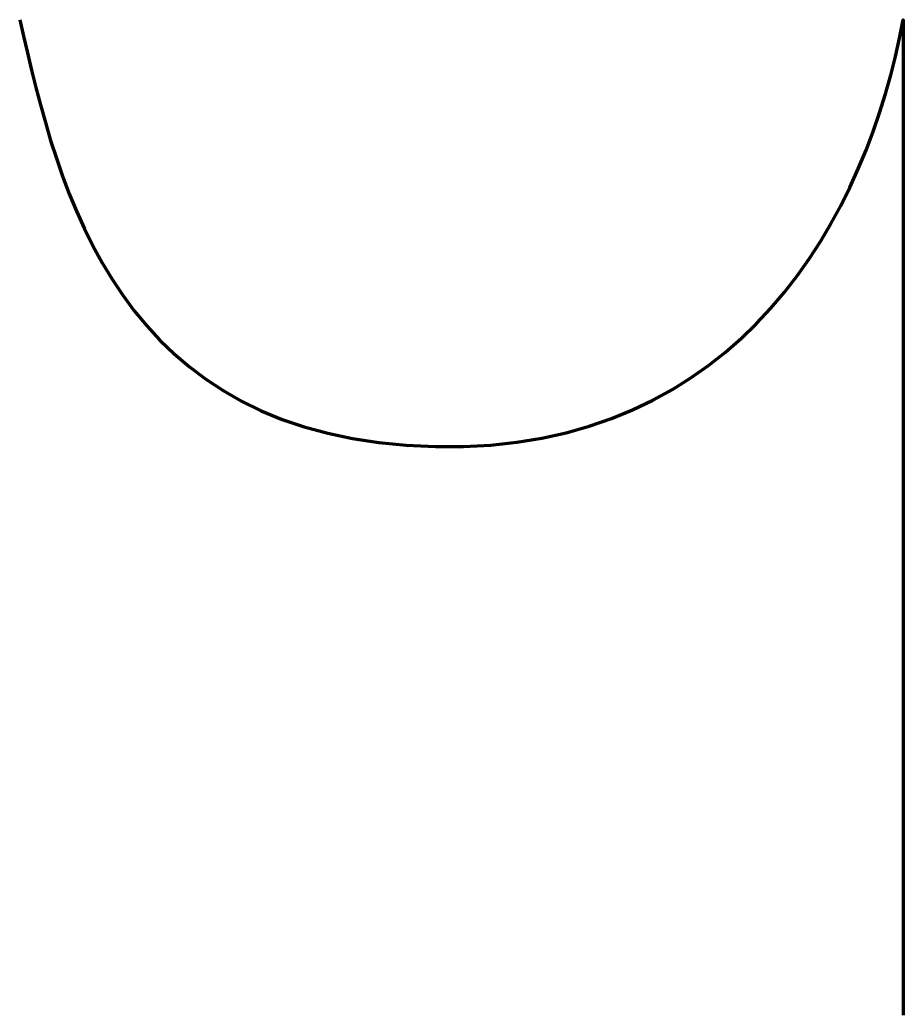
# Model space of a CAD drawing. Extents: x 1119 to 1877, y -1558 to -705.
import ezdxf

# ---------------------------------------------------------------- set-up
doc = ezdxf.new("R2010")
doc.units = 0
doc.header["$MEASUREMENT"] = 0
doc.layers.add('wingardium_leviosa_path', color=7, linetype='Continuous', lineweight=0)

msp = doc.modelspace()

# ---------------------------------------------------------------- linework, layer by layer
at = {"layer": 'wingardium_leviosa_path', "color": 7, "lineweight": 140}
msp.add_open_spline([(1118.8, -704.66), (1152.03, -852.35), (1202.15, -1064.69), (1475.37, -1070.73), (1738.05, -1076.53), (1846.71, -870.29), (1876.78, -704.66), (1876.78, -753.19), (1876.78, -1558.43), (1876.78, -1558.43)], degree=3, knots=[0, 0, 0, 0, 1, 1, 1, 2, 2, 2, 3, 3, 3, 3], dxfattribs=at)

doc.saveas('drawing.dxf')
